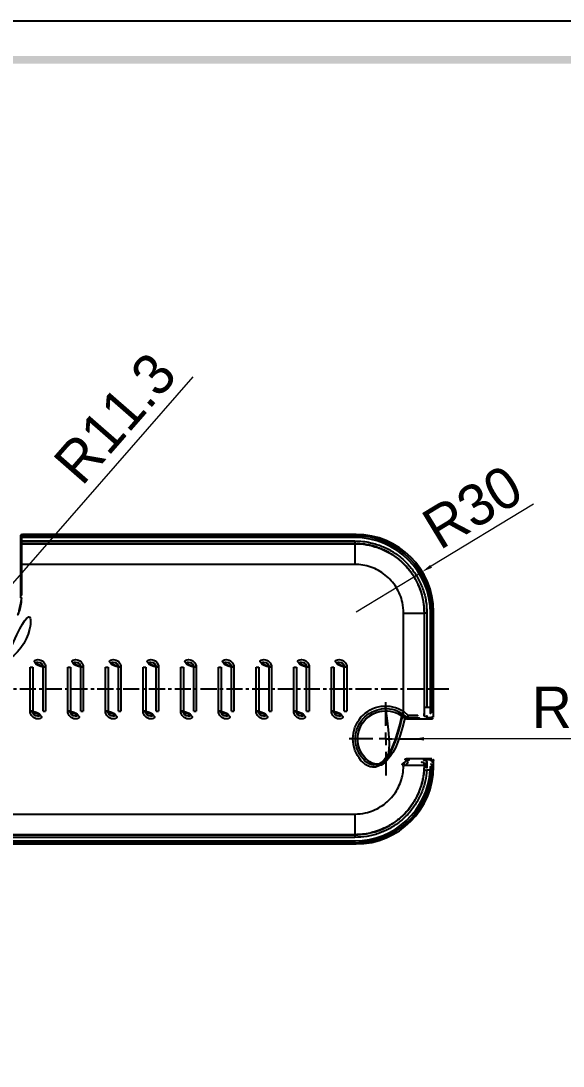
# Model space of a CAD drawing. Extents: x 16296660632 to 16296674943, y -37409619871 to -37409617133.
# Drawn here: x 16296674325.2 to 16296674535.2, y -37409617538.3 to -37409617133.1 of the extents above; entities that cross this region are included whole.
import ezdxf

# ---------------------------------------------------------------- set-up
doc = ezdxf.new("R2010")
doc.units = 0
doc.header["$LTSCALE"] = 10
doc.header["$MEASUREMENT"] = 0
doc.header["$PDMODE"] = 3
doc.header["$PDSIZE"] = -10
doc.linetypes.add('CENTER', pattern=[2, 1.25, -0.25, 0.25, -0.25])
doc.layers.get('0').update_dxf_attribs({"linetype": 'CONTINUOUS'})
doc.layers.get('DEFPOINTS').update_dxf_attribs({"linetype": 'CONTINUOUS'})
doc.layers.add('BORDER', color=7, linetype='CONTINUOUS')
doc.styles.add('Daelim Dimension', font='\x7f\x7f\x7f\x7f.TTF')
doc.dimstyles.new('DEFAULT', dxfattribs={"dimscale": 2, "dimtxt": 2, "dimasz": 2, "dimexe": 0, "dimexo": 2, "dimgap": 1, "dimtad": 1, "dimdec": 1, "dimzin": 9, "dimdsep": 46, "dimtxsty": 'Daelim Dimension', "dimcen": 0.5, "dimclrd": 252, "dimclre": 252, "dimclrt": 3, "dimadec": 1, "dimazin": 0, "dimtfac": 1, "dimtdec": 1, "dimtix": 1, "dimtmove": 0, "dimatfit": 3, "dimfxl": 0, "dimtolj": 1, "dimtzin": 1, "dimlwd": 9, "dimlwe": 9, "dimarcsym": 0})

# ---------------------------------------------------------------- blocks, each defined once
blk = doc.blocks.new('*D13')
at = {"color": 5, "lineweight": 9, "ltscale": 0.5}
for p, q in [((16296674391.769091, -37409617271.097847), (16296674320.061729, -37409617353.199654)), ((16296674310.029961, -37409617364.685577), (16296674317.43045, -37409617356.212341))]:
    blk.add_line(p, q, dxfattribs=at)
at = {"color": 5, "ltscale": 0.5}
blk.add_solid([(16296674319.55961, -37409617352.761101), (16296674320.563841, -37409617353.638191), (16296674317.43045, -37409617356.212341)], dxfattribs=at)
at = {"layer": 'DEFPOINTS', "color": 0, "ltscale": 0.5}
for p in [(16296674317.43045, -37409617356.212341), (16296674310.029961, -37409617364.685577)]:
    blk.add_point(p, dxfattribs=at)
at = {"color": 7, "ltscale": 0.5, "insert": (16296674336.7803, -37409617303.284439), "char_height": 16, "attachment_point": 1, "rotation": 48.86616983, "style": 'Daelim Dimension'}
blk.add_mtext('\\A1;R11.3', dxfattribs=at)
blk = doc.blocks.new('*D14')
at = {"color": 5, "lineweight": 9, "ltscale": 0.5}
for p, q in [((16296674466.506321, -37409617411.392822), (16296674477.37159, -37409617411.392822)), ((16296674584.1726, -37409617411.392822), (16296674481.37159, -37409617411.392822))]:
    blk.add_line(p, q, dxfattribs=at)
at = {"color": 5, "ltscale": 0.5}
blk.add_solid([(16296674481.37159, -37409617410.726158), (16296674481.37159, -37409617412.059486), (16296674477.37159, -37409617411.392822)], dxfattribs=at)
at = {"layer": 'DEFPOINTS', "color": 0, "ltscale": 0.5}
for p in [(16296674466.506321, -37409617411.392822), (16296674477.37159, -37409617411.392822)]:
    blk.add_point(p, dxfattribs=at)
at = {"color": 7, "ltscale": 0.5, "insert": (16296674523.1168, -37409617391.149612), "char_height": 16, "attachment_point": 1, "style": 'Daelim Dimension'}
blk.add_mtext('\\A1;R10.9', dxfattribs=at)
blk = doc.blocks.new('*D15')
at = {"color": 5, "lineweight": 9, "ltscale": 0.5}
for p, q in [((16296674523.71788, -37409617320.474297), (16296674484.083811, -37409617344.530533)), ((16296674455.02211, -37409617362.169777), (16296674480.664379, -37409617346.605988))]:
    blk.add_line(p, q, dxfattribs=at)
at = {"color": 5, "ltscale": 0.5}
blk.add_solid([(16296674483.7379, -37409617343.960632), (16296674484.42971, -37409617345.100433), (16296674480.664379, -37409617346.605988)], dxfattribs=at)
at = {"layer": 'DEFPOINTS', "color": 0, "ltscale": 0.5}
for p in [(16296674480.664379, -37409617346.605988), (16296674455.02211, -37409617362.169777)]:
    blk.add_point(p, dxfattribs=at)
at = {"color": 7, "ltscale": 0.5, "insert": (16296674479.125191, -37409617324.797173), "char_height": 16, "attachment_point": 1, "rotation": 31.256005, "style": 'Daelim Dimension'}
blk.add_mtext('\\A1;R30', dxfattribs=at)
blk = doc.blocks.new('SW_CENTERMARKSYMBOL_0')
at = {"layer": 'BORDER', "color": 0}
for p, q in [((0, 1.67), (0, 4.74)), ((-1.67, 0), (-4.74, 0)), ((0, 0), (-0.83, 0)), ((0, 0), (0, 0.83)), ((0, 0), (0, -0.83)), ((0, 0), (0.83, 0)), ((1.67, 0), (4.74, 0)), ((0, -1.67), (0, -4.74))]:
    blk.add_line(p, q, dxfattribs=at)

msp = doc.modelspace()

# ---------------------------------------------------------------- linework, layer by layer
at = {"color": 7, "linetype": 'Continuous', "lineweight": 25}
for p, q in [((16296674326.57061, -37409617332.174347), (16296674326.565701, -37409617332.174408)), ((16296674455.02212, -37409617332.174347), (16296674326.57061, -37409617332.174347)), ((16296674454.5229, -37409617332.673553), (16296674455.02212, -37409617332.174347)), ((16296674325.179979, -37409617332.873543), (16296674325.179979, -37409617332.414307)), ((16296674325.179979, -37409617333.373459), (16296674325.179979, -37409617332.873543)), ((16296674325.179979, -37409617334.702881), (16296674325.179979, -37409617333.373459)), ((16296674325.379971, -37409617333.373459), (16296674325.179979, -37409617333.373459)), ((16296674325.379971, -37409617334.702881), (16296674325.179979, -37409617334.702881)), ((16296674325.179979, -37409617335.502747), (16296674325.179979, -37409617334.702881)), ((16296674325.179979, -37409617335.557861), (16296674325.179979, -37409617335.502747)), ((16296674325.179979, -37409617343.756622), (16296674325.179979, -37409617335.557861)), ((16296674325.379971, -37409617332.214317), (16296674325.379971, -37409617332.673553)), ((16296674325.379971, -37409617332.673553), (16296674325.379971, -37409617333.373459)), ((16296674325.379971, -37409617332.673553), (16296674454.5229, -37409617332.673553)), ((16296674325.379971, -37409617333.373459), (16296674325.379971, -37409617334.702881)), ((16296674454.5229, -37409617333.373459), (16296674325.379971, -37409617333.373459)), ((16296674325.379971, -37409617334.702881), (16296674454.510889, -37409617334.702881)), ((16296674325.379971, -37409617334.702881), (16296674325.379971, -37409617335.702728)), ((16296674454.510889, -37409617335.702728), (16296674325.379971, -37409617335.702728)), ((16296674325.379971, -37409617335.702728), (16296674325.379971, -37409617335.757812)), ((16296674325.379971, -37409617335.757812), (16296674454.510889, -37409617335.757812)), ((16296674325.379971, -37409617335.757812), (16296674325.379971, -37409617343.756622)), ((16296674454.510889, -37409617334.702881), (16296674454.510889, -37409617335.702728)), ((16296674454.510889, -37409617335.757812), (16296674454.510889, -37409617335.702728)), ((16296674454.510889, -37409617335.757812), (16296674454.510889, -37409617343.756622)), ((16296674454.5229, -37409617332.673553), (16296674454.5229, -37409617333.373459)), ((16296674325.079969, -37409617338.951874), (16296674325.179979, -37409617338.951874)), ((16296674325.079969, -37409617342.661324), (16296674325.179979, -37409617342.661324)), ((16296674325.379971, -37409617343.756622), (16296674325.179979, -37409617343.756622)), ((16296674325.179979, -37409617353.488342), (16296674325.179979, -37409617343.756622)), ((16296674454.510889, -37409617343.756622), (16296674325.379971, -37409617343.756622)), ((16296674325.379971, -37409617343.756622), (16296674325.379971, -37409617353.488342)), ((16296674325.379971, -37409617353.488342), (16296674325.179979, -37409617353.488342)), ((16296674325.179979, -37409617356.754242), (16296674325.179979, -37409617353.488342)), ((16296674473.435289, -37409617362.681), (16296674481.434071, -37409617362.681)), ((16296674473.435289, -37409617400.726929), (16296674473.435289, -37409617362.681)), ((16296674481.434071, -37409617362.681), (16296674481.48917, -37409617362.681)), ((16296674481.434071, -37409617362.681), (16296674481.434071, -37409617402.21524)), ((16296674482.489019, -37409617362.681), (16296674481.48917, -37409617362.681)), ((16296674481.48917, -37409617399.212044), (16296674481.48917, -37409617362.681)), ((16296674482.489019, -37409617362.681), (16296674482.489019, -37409617399.212044)), ((16296674483.818439, -37409617399.212044), (16296674483.818439, -37409617362.668983)), ((16296674484.51833, -37409617362.668983), (16296674483.818439, -37409617362.668983)), ((16296674485.01755, -37409617362.169769), (16296674484.51833, -37409617362.668983)), ((16296674484.51833, -37409617362.668983), (16296674484.51833, -37409617399.212044)), ((16296674485.01755, -37409617402.954163), (16296674485.01755, -37409617362.169769)), ((16296674328.753071, -37409617400.661903), (16296674328.753071, -37409617383.661911)), ((16296674328.753071, -37409617383.661911), (16296674329.753059, -37409617383.661911)), ((16296674329.753059, -37409617383.661911), (16296674329.753059, -37409617400.661903)), ((16296674334.753071, -37409617383.661911), (16296674333.753071, -37409617383.661911)), ((16296674333.753071, -37409617400.661903), (16296674333.753071, -37409617383.661911)), ((16296674334.753071, -37409617383.661911), (16296674334.753071, -37409617400.661903)), ((16296674343.342831, -37409617400.661903), (16296674343.342831, -37409617383.661911)), ((16296674343.342831, -37409617383.661911), (16296674344.342831, -37409617383.661911)), ((16296674344.342831, -37409617383.661911), (16296674344.342831, -37409617400.661903)), ((16296674349.342831, -37409617383.661911), (16296674348.342831, -37409617383.661911)), ((16296674348.342831, -37409617400.661903), (16296674348.342831, -37409617383.661911)), ((16296674349.342831, -37409617383.661911), (16296674349.342831, -37409617400.661903)), ((16296674357.93261, -37409617400.661903), (16296674357.93261, -37409617383.661911)), ((16296674357.93261, -37409617383.661911), (16296674358.9326, -37409617383.661911)), ((16296674358.9326, -37409617383.661911), (16296674358.9326, -37409617400.661903)), ((16296674363.93261, -37409617383.661911), (16296674362.93261, -37409617383.661911)), ((16296674362.93261, -37409617400.661903), (16296674362.93261, -37409617383.661911)), ((16296674363.93261, -37409617383.661911), (16296674363.93261, -37409617400.661903)), ((16296674372.522381, -37409617400.661903), (16296674372.522381, -37409617383.661911)), ((16296674372.522381, -37409617383.661911), (16296674373.522381, -37409617383.661911)), ((16296674373.522381, -37409617383.661911), (16296674373.522381, -37409617400.661903)), ((16296674378.522381, -37409617383.661911), (16296674377.522381, -37409617383.661911)), ((16296674377.522381, -37409617400.661903), (16296674377.522381, -37409617383.661911)), ((16296674378.522381, -37409617383.661911), (16296674378.522381, -37409617400.661903)), ((16296674387.11215, -37409617400.661903), (16296674387.11215, -37409617383.661911)), ((16296674387.11215, -37409617383.661911), (16296674388.11215, -37409617383.661911)), ((16296674388.11215, -37409617383.661911), (16296674388.11215, -37409617400.661903)), ((16296674393.11215, -37409617383.661911), (16296674392.11215, -37409617383.661911)), ((16296674392.11215, -37409617400.661903), (16296674392.11215, -37409617383.661911)), ((16296674393.11215, -37409617383.661911), (16296674393.11215, -37409617400.661903)), ((16296674401.70192, -37409617400.661903), (16296674401.70192, -37409617383.661911)), ((16296674401.70192, -37409617383.661911), (16296674402.70192, -37409617383.661911)), ((16296674402.70192, -37409617383.661911), (16296674402.70192, -37409617400.661903)), ((16296674407.70192, -37409617383.661911), (16296674406.70192, -37409617383.661911)), ((16296674406.70192, -37409617400.661903), (16296674406.70192, -37409617383.661911)), ((16296674407.70192, -37409617383.661911), (16296674407.70192, -37409617400.661903)), ((16296674416.291691, -37409617400.661903), (16296674416.291691, -37409617383.661911)), ((16296674416.291691, -37409617383.661911), (16296674417.291691, -37409617383.661911)), ((16296674417.291691, -37409617383.661911), (16296674417.291691, -37409617400.661903)), ((16296674422.291691, -37409617383.661911), (16296674421.291691, -37409617383.661911)), ((16296674421.291691, -37409617400.661903), (16296674421.291691, -37409617383.661911)), ((16296674422.291691, -37409617383.661911), (16296674422.291691, -37409617400.661903)), ((16296674430.88146, -37409617400.661903), (16296674430.88146, -37409617383.661911)), ((16296674430.88146, -37409617383.661911), (16296674431.88146, -37409617383.661911)), ((16296674431.88146, -37409617383.661911), (16296674431.88146, -37409617400.661903)), ((16296674436.88146, -37409617383.661911), (16296674435.88147, -37409617383.661911)), ((16296674435.88147, -37409617400.661903), (16296674435.88147, -37409617383.661911)), ((16296674436.88146, -37409617383.661911), (16296674436.88146, -37409617400.661903)), ((16296674445.471239, -37409617400.661903), (16296674445.471239, -37409617383.661911)), ((16296674445.471239, -37409617383.661911), (16296674446.471239, -37409617383.661911)), ((16296674446.471239, -37409617383.661911), (16296674446.471239, -37409617400.661903)), ((16296674451.471239, -37409617383.661911), (16296674450.471239, -37409617383.661911)), ((16296674450.471239, -37409617400.661903), (16296674450.471239, -37409617383.661911)), ((16296674451.471239, -37409617383.661911), (16296674451.471239, -37409617400.661903)), ((16296674329.753059, -37409617400.661903), (16296674328.753071, -37409617400.661903)), ((16296674333.753071, -37409617400.661903), (16296674334.753071, -37409617400.661903)), ((16296674344.342831, -37409617400.661903), (16296674343.342831, -37409617400.661903)), ((16296674348.342831, -37409617400.661903), (16296674349.342831, -37409617400.661903)), ((16296674358.9326, -37409617400.661903), (16296674357.93261, -37409617400.661903)), ((16296674362.93261, -37409617400.661903), (16296674363.93261, -37409617400.661903)), ((16296674373.522381, -37409617400.661903), (16296674372.522381, -37409617400.661903)), ((16296674377.522381, -37409617400.661903), (16296674378.522381, -37409617400.661903)), ((16296674388.11215, -37409617400.661903), (16296674387.11215, -37409617400.661903)), ((16296674392.11215, -37409617400.661903), (16296674393.11215, -37409617400.661903)), ((16296674402.70192, -37409617400.661903), (16296674401.70192, -37409617400.661903)), ((16296674406.70192, -37409617400.661903), (16296674407.70192, -37409617400.661903)), ((16296674417.291691, -37409617400.661903), (16296674416.291691, -37409617400.661903)), ((16296674421.291691, -37409617400.661903), (16296674422.291691, -37409617400.661903)), ((16296674431.88146, -37409617400.661903), (16296674430.88146, -37409617400.661903)), ((16296674435.88147, -37409617400.661903), (16296674436.88146, -37409617400.661903)), ((16296674446.471239, -37409617400.661903), (16296674445.471239, -37409617400.661903)), ((16296674450.471239, -37409617400.661903), (16296674451.471239, -37409617400.661903)), ((16296674473.435289, -37409617400.726929), (16296674475.25613, -37409617402.365479)), ((16296674482.489019, -37409617399.212044), (16296674481.48917, -37409617399.212044)), ((16296674483.818439, -37409617399.212044), (16296674482.489019, -37409617399.212044)), ((16296674484.51833, -37409617399.212044), (16296674483.818439, -37409617399.212044)), ((16296674474.77956, -37409617403.073563), (16296674472.89126, -37409617401.564362)), ((16296674474.53137, -37409617403.654053), (16296674484.31765, -37409617403.654053)), ((16296674481.434071, -37409617402.21524), (16296674481.437719, -37409617402.211578)), ((16296674482.437571, -37409617403.211441), (16296674482.43391, -37409617403.215088)), ((16296674483.875031, -37409617403.211441), (16296674482.437571, -37409617403.211441)), ((16296674484.31765, -37409617403.654053), (16296674483.875031, -37409617403.211441)), ((16296674484.57493, -37409617402.511543), (16296674485.01755, -37409617402.954163)), ((16296674472.887039, -37409617421.22406), (16296674473.44733, -37409617420.838097)), ((16296674484.31765, -37409617419.131622), (16296674474.53137, -37409617419.131622)), ((16296674481.434071, -37409617420.570427), (16296674481.434071, -37409617421.642838)), ((16296674481.437719, -37409617420.574074), (16296674481.434071, -37409617420.570427)), ((16296674482.43391, -37409617419.570557), (16296674482.437571, -37409617419.574219)), ((16296674483.875031, -37409617419.574219), (16296674482.437571, -37409617419.574219)), ((16296674483.875031, -37409617419.574219), (16296674484.31765, -37409617419.131622)), ((16296674485.01755, -37409617419.831512), (16296674484.57493, -37409617420.274117)), ((16296674485.01755, -37409617422.154053), (16296674485.01755, -37409617419.831512)), ((16296674473.971649, -37409617421.642838), (16296674473.4307, -37409617422.061707)), ((16296674473.971649, -37409617421.642838), (16296674481.434071, -37409617421.642838)), ((16296674481.434071, -37409617421.642838), (16296674481.476879, -37409617421.642838)), ((16296674483.75555, -37409617423.573608), (16296674482.4226, -37409617423.573608)), ((16296674484.528931, -37409617421.665451), (16296674485.01755, -37409617422.154053)), ((16296674238.553619, -37409617440.56723), (16296674454.510889, -37409617440.56723)), ((16296674454.510889, -37409617440.56723), (16296674454.510889, -37409617448.56601)), ((16296674454.510889, -37409617448.56601), (16296674238.553619, -37409617448.56601)), ((16296674238.553619, -37409617448.621117), (16296674454.510889, -37409617448.621117)), ((16296674454.510889, -37409617449.620972), (16296674238.553619, -37409617449.620972)), ((16296674454.510889, -37409617448.56601), (16296674454.510889, -37409617448.621117)), ((16296674454.510889, -37409617448.621117), (16296674454.510889, -37409617449.620972)), ((16296674165.03783, -37409617452.149483), (16296674455.02212, -37409617452.149483)), ((16296674165.53706, -37409617450.950378), (16296674454.5229, -37409617450.950378)), ((16296674454.5229, -37409617451.650269), (16296674165.53706, -37409617451.650269)), ((16296674454.5229, -37409617451.650269), (16296674454.5229, -37409617450.950378)), ((16296674455.02212, -37409617452.149483), (16296674454.5229, -37409617451.650269))]:
    msp.add_line(p, q, dxfattribs=at)
at = {"color": 1, "linetype": 'CENTER', "ltscale": 0.5}
msp.add_line((16296674491.01755, -37409617392.157471), (16296674129.0424, -37409617392.157471), dxfattribs=at)
at = {"color": 2}
msp.add_lwpolyline([(16296673792.47961, -37409617133.107803), (16296674942.83956, -37409617133.107803), (16296674942.83956, -37409617943.398079), (16296673792.47961, -37409617943.398079)], close=True, dxfattribs=at)
at = {"ltscale": 0.5}
msp.add_lwpolyline([(16296673792.47961, -37409617133.107803), (16296674942.83956, -37409617133.107803), (16296674942.83956, -37409617943.398079), (16296673792.47961, -37409617943.398079)], close=True, dxfattribs=at)
at = {"color": 7, "linetype": 'Continuous', "lineweight": 25, "flags": 128}
for points in [[(16296674473.435289, -37409617400.726929), (16296674473.3325, -37409617400.885132), (16296674473.23341, -37409617401.037659), (16296674473.141569, -37409617401.179047), (16296674473.06028, -37409617401.304169), (16296674472.99247, -37409617401.408569), (16296674472.94055, -37409617401.488487), (16296674472.906401, -37409617401.541054), (16296674472.89126, -37409617401.564362)], [(16296674473.4307, -37409617422.061707), (16296674473.327999, -37409617421.903473), (16296674473.22897, -37409617421.750893), (16296674473.13718, -37409617421.609467), (16296674473.05595, -37409617421.484306), (16296674472.988171, -37409617421.379883), (16296674472.936291, -37409617421.299957), (16296674472.90218, -37409617421.247383), (16296674472.887039, -37409617421.22406)], [(16296674484.528931, -37409617421.665451), (16296674484.5138, -37409617421.587173), (16296674484.47282, -37409617421.511871), (16296674484.407551, -37409617421.442337), (16296674484.320459, -37409617421.381264), (16296674484.214809, -37409617421.330872), (16296674484.094601, -37409617421.293121), (16296674483.964371, -37409617421.26944), (16296674483.829041, -37409617421.260681)], [(16296674481.425131, -37409617423.504761), (16296674481.447241, -37409617423.506302), (16296674481.506001, -37409617423.510353), (16296674481.599199, -37409617423.516777), (16296674481.72336, -37409617423.525337), (16296674481.873791, -37409617423.535744), (16296674482.044849, -37409617423.547546), (16296674482.23012, -37409617423.560333), (16296674482.4226, -37409617423.573608)], [(16296674484.45393, -37409617423.619453), (16296674484.43832, -37409617423.618439), (16296674484.397091, -37409617423.615707), (16296674484.331791, -37409617423.61142), (16296674484.24486, -37409617423.605728), (16296674484.139561, -37409617423.598824), (16296674484.019859, -37409617423.590973), (16296674483.89023, -37409617423.582458), (16296674483.75555, -37409617423.573608)]]:
    msp.add_lwpolyline(points, dxfattribs=at)
at = {"color": 7, "linetype": 'Continuous', "lineweight": 25}
for centre, radius, start, end in [((16296674325.379971, -37409617332.414337), 0.199987, 89.99643009, 179.99533726), ((16296674325.379971, -37409617332.873543), 0.199987, 89.99643009, 179.99533726), ((16296674325.379971, -37409617335.502724), 0.199987, 180.00466274, 270.00356991), ((16296674325.379971, -37409617335.557831), 0.199987, 180.00466274, 270.00356991), ((16296674310.02998, -37409617364.685577), 19, 298.53873209, 36.10913402), ((16296674331.753071, -37409617383.661911), 3, 0, 180), ((16296674346.342831, -37409617383.661911), 3, 0, 180), ((16296674360.93261, -37409617383.661911), 3, 0, 180), ((16296674375.522381, -37409617383.661911), 3, 0, 180), ((16296674390.11215, -37409617383.661911), 3, 0, 180), ((16296674404.70192, -37409617383.661911), 3, 0, 180), ((16296674419.291691, -37409617383.661911), 3, 0, 180), ((16296674433.88146, -37409617383.661911), 3, 0, 180), ((16296674448.471239, -37409617383.661911), 3, 0, 180), ((16296674331.753071, -37409617383.661911), 2, 0, 180), ((16296674346.342831, -37409617383.661911), 2, 0, 180), ((16296674360.93261, -37409617383.661911), 2, 0, 180), ((16296674375.522381, -37409617383.661911), 2, 0, 180), ((16296674390.11215, -37409617383.661911), 2, 0, 180), ((16296674404.70192, -37409617383.661911), 2, 0, 180), ((16296674419.291691, -37409617383.661911), 2, 0, 180), ((16296674433.88146, -37409617383.661911), 2, 0, 180), ((16296674448.471239, -37409617383.661911), 2, 0, 180), ((16296674331.753071, -37409617400.661903), 3, 180, 0), ((16296674331.753071, -37409617400.661903), 2, 180, 0), ((16296674346.342831, -37409617400.661903), 3, 180, 0), ((16296674346.342831, -37409617400.661903), 2, 180, 0), ((16296674360.93261, -37409617400.661903), 3, 180, 0), ((16296674360.93261, -37409617400.661903), 2, 180, 0), ((16296674375.522381, -37409617400.661903), 3, 180, 0), ((16296674375.522381, -37409617400.661903), 2, 180, 0), ((16296674390.11215, -37409617400.661903), 3, 180, 0), ((16296674390.11215, -37409617400.661903), 2, 180, 0), ((16296674404.70192, -37409617400.661903), 3, 180, 0), ((16296674404.70192, -37409617400.661903), 2, 180, 0), ((16296674419.291691, -37409617400.661903), 3, 180, 0), ((16296674419.291691, -37409617400.661903), 2, 180, 0), ((16296674433.88146, -37409617400.661903), 3, 180, 0), ((16296674433.88146, -37409617400.661903), 2, 180, 0), ((16296674448.471239, -37409617400.661903), 3, 180, 0), ((16296674448.471239, -37409617400.661903), 2, 180, 0), ((16296674466.506321, -37409617411.392822), 12.718965, 56.9908662, 302.98472425), ((16296674466.506321, -37409617411.392822), 11.720335, 56.9908662, 302.98472425), ((16296674466.506321, -37409617411.392822), 10.865265, 47.4389622, 312.5610378), ((16296674466.506321, -37409617411.392822), 10.864306, 90, 312.5610378), ((16296674466.506321, -37409617411.392822), 10.864306, 47.4389622, 90), ((16296674475.48497, -37409617402.366669), 0.998657, 225.0601712, 269.92896607), ((16296674476.214069, -37409617403.524628), 1.503747, 129.57091145, 162.54496562), ((16296674476.571489, -37409617402.591858), 1.334707, 170.23417043, 215.41458532), ((16296674482.434271, -37409617402.21489), 1.000206, 180.0203995, 269.97938194), ((16296674482.437929, -37409617402.211227), 1.000206, 180.02010808, 269.97938194), ((16296674483.874781, -37409617402.511292), 0.700148, 270.02098234, 359.97901766), ((16296674484.31765, -37409617402.954163), 0.7, 270, 0), ((16296674484.3174, -37409617402.953903), 0.700145, 270.02061806, 359.9796005), ((16296674477.860491, -37409617418.535889), 4.977568, 207.54978977, 218.6228522), ((16296674475.48497, -37409617420.419006), 0.998671, 90.07088822, 134.93884982), ((16296674476.214041, -37409617419.261078), 1.50372, 197.45411296, 230.42920087), ((16296674476.57148, -37409617420.193787), 1.334694, 144.58513496, 189.76611677), ((16296674482.434271, -37409617420.57077), 1.000209, 90.02076377, 179.9796005), ((16296674482.437929, -37409617420.574432), 1.000206, 90.02061806, 179.9796005), ((16296674482.34152, -37409617421.887627), 0.898624, 81.34595819, 164.19196652), ((16296674483.87479, -37409617420.274384), 0.700145, 0.0203995, 89.97938194), ((16296674484.31765, -37409617419.831512), 0.7, 0, 90), ((16296674484.3174, -37409617419.831757), 0.700145, 0.0203995, 89.97938194)]:
    msp.add_arc(centre, radius, start, end, dxfattribs=at)
at = {"color": 8, "linetype": 'Continuous', "lineweight": 25}
msp.add_arc((16296674309.756359, -37409617364.685577), 17.9, 30.49692841, 31.4820891, dxfattribs=at)
at = {"color": 7, "linetype": 'Continuous', "lineweight": 25}
for centre, major_axis, ratio, start_param, end_param in [((16296674328.179979, -37409617332.214317), (2.8, 0), 0.0174550649, 2.1831244873, 3.1415926536), ((16296674455.013189, -37409617362.178703), (21.219364, 21.219364), 0.9997096655, 5.497939437, 7.0684311773), ((16296674454.513969, -37409617362.677917), (21.219364, 21.219364), 0.9997096655, 5.497939437, 7.0684311773), ((16296674454.513969, -37409617362.677917), (20.72454, 20.72454), 0.9996954599, 5.497939437, 7.0684311773), ((16296674481.43681, -37409617399.212051), (0, 3), 0.0174550649, 3.1590459461, 4.7123889804), ((16296674483.87604, -37409617399.212051), (0, 4), 0.0144004286, 1.5707963268, 3.1241393611), ((16296674484.57593, -37409617399.212051), (0, 3.3), 0.0174550649, 1.5707963268, 3.1241393611), ((16296674473.43528, -37409617402.212509), (8, 0), 0.019636948, 4.9420069302, 6.2657320147), ((16296674473.43528, -37409617403.212357), (9, 0), 0.0174550649, 4.9420069302, 6.2657320147), ((16296674482.436649, -37409617399.212051), (0, 4), 0.0130912987, 3.1590459461, 4.7123889804), ((16296674473.43528, -37409617420.573151), (8, 0), 0.019636948, 0.0174532925, 1.341178377), ((16296674473.43528, -37409617419.573303), (9, 0), 0.0174550649, 0.0174532925, 1.341178377), ((16296674481.43681, -37409617423.573608), (0, 3), 0.0174550649, 5.411576886, 6.2657320147), ((16296674482.436649, -37409617423.573608), (0, 4), 0.0130912987, 5.411576886, 6.2657320147), ((16296674483.87604, -37409617423.573608), (0, 4), 0.0144004286, 0.0174532925, 0.9542318766), ((16296674484.57593, -37409617423.573608), (0, 3.3), 0.0174550649, 0.0174532925, 0.9542318766), ((16296674454.513969, -37409617421.645897), (20.72454, -20.72454), 0.9996954599, 5.497939437, 7.0029061158), ((16296674454.513969, -37409617421.645897), (21.219364, -21.219364), 0.9997096655, 5.497939437, 7.0029061158), ((16296674455.013189, -37409617422.145111), (21.219364, -21.219364), 0.9997096655, 5.497939437, 7.0684311773)]:
    msp.add_ellipse(centre, major_axis=major_axis, ratio=ratio, start_param=start_param, end_param=end_param, dxfattribs=at)
for points, knots in [([(16296674454.510889, -37409617334.702881), (16296674455.54335, -37409617334.736298), (16296674457.60828, -37409617334.803131), (16296674461.199751, -37409617335.424149), (16296674465.196751, -37409617336.683868), (16296674469.41223, -37409617338.841133), (16296674473.19795, -37409617341.686081), (16296674476.46315, -37409617345.116821), (16296674479.096189, -37409617349.056122), (16296674481.030109, -37409617353.374161), (16296674482.253929, -37409617357.961906), (16296674482.41066, -37409617361.107971), (16296674482.489019, -37409617362.681)], [0, 0, 0, 0, 0.07052211593, 0.14104383467, 0.24836003035, 0.35567633755, 0.46306916573, 0.57046224238, 0.67784267359, 0.78522336341, 0.89261151243, 1, 1, 1, 1]), ([(16296674481.48917, -37409617362.681), (16296674481.48917, -37409617362.680969), (16296674481.48917, -37409617361.16571), (16296674481.2274, -37409617358.129791), (16296674480.091801, -37409617353.706909), (16296674478.215071, -37409617349.542938), (16296674475.679331, -37409617345.744476), (16296674472.53002, -37409617342.436363), (16296674468.879761, -37409617339.693153), (16296674464.81514, -37409617337.612823), (16296674461.273991, -37409617336.497421), (16296674457.827021, -37409617335.83786), (16296674455.83489, -37409617335.756668), (16296674454.510889, -37409617335.702728)], [0, 0, 0, 0, 0.00000140813, 0.10739165347, 0.21478156105, 0.32216508953, 0.42954832552, 0.53694175826, 0.64433479675, 0.75165505439, 0.85897535093, 0.90627301223, 1, 1, 1, 1]), ([(16296674454.510889, -37409617335.757812), (16296674454.51091, -37409617335.757812), (16296674456.022539, -37409617335.757812), (16296674459.051189, -37409617336.01889), (16296674463.4638, -37409617337.151283), (16296674467.61842, -37409617339.022987), (16296674471.409069, -37409617341.552254), (16296674474.710251, -37409617344.694603), (16296674477.449699, -37409617348.337593), (16296674479.528179, -37409617352.396423), (16296674480.740339, -37409617356.245529), (16296674481.337641, -37409617359.702087), (16296674481.40192, -37409617361.688019), (16296674481.434071, -37409617362.681)], [0, 0, 0, 0, 0.00000141097, 0.10735094512, 0.21470027737, 0.32205655759, 0.42941282389, 0.53679552256, 0.6441808181, 0.75160759396, 0.85903593313, 0.92951801366, 1, 1, 1, 1]), ([(16296674473.435289, -37409617362.681), (16296674473.347691, -37409617361.284409), (16296674473.19326, -37409617358.822243), (16296674472.08742, -37409617355.452393), (16296674470.637449, -37409617352.599403), (16296674468.70923, -37409617350.038643), (16296674466.389629, -37409617347.83017), (16296674463.72477, -37409617346.050079), (16296674460.80455, -37409617344.742683), (16296674457.702021, -37409617343.915527), (16296674455.5746, -37409617343.80957), (16296674454.510889, -37409617343.756622)], [0, 0, 0, 0, 0.1407985073, 0.2482235047, 0.3556463594, 0.463061385, 0.5704728752, 0.677855011, 0.785237415, 0.8926185098, 1, 1, 1, 1]), ([(16296674325.379971, -37409617353.488342), (16296674325.38245, -37409617353.621674), (16296674325.394819, -37409617354.288757), (16296674325.414961, -37409617355.371223), (16296674325.43154, -37409617356.311707), (16296674325.43881, -37409617356.723846)], [0, 0, 0, 0, 0.1230509485, 0.6156915051, 1, 1, 1, 1]), ([(16296674325.438259, -37409617356.725616), (16296674325.409611, -37409617357.514893), (16296674325.34804, -37409617359.211983), (16296674324.823231, -37409617361.309479), (16296674324.313801, -37409617362.681267), (16296674324.0233, -37409617363.330887), (16296674323.989281, -37409617363.402649), (16296674323.974001, -37409617363.434891)], [0, 0, 0, 0, 0.2682339371, 0.576751178, 0.7680721651, 0.8957917384, 1, 1, 1, 1]), ([(16296674325.179979, -37409617356.754242), (16296674325.18103, -37409617356.75177), (16296674325.18314, -37409617356.746803), (16296674325.199921, -37409617356.739777), (16296674325.22571, -37409617356.733551), (16296674325.26009, -37409617356.728416), (16296674325.30093, -37409617356.724701), (16296674325.34605, -37409617356.72261), (16296674325.393221, -37409617356.722137), (16296674325.423611, -37409617356.723267), (16296674325.43881, -37409617356.723846)], [0, 0, 0, 0, 0.1250054773, 0.2500032372, 0.3750043481, 0.5000016817, 0.624999568, 0.7499986213, 0.8749973984, 1, 1, 1, 1]), ([(16296674473.85532, -37409617403.389954), (16296674474.01236, -37409617403.336411), (16296674474.323139, -37409617403.230469), (16296674474.6285, -37409617403.125488), (16296674474.77956, -37409617403.073563)], [0, 0, 0, 0, 0.5053036154, 1, 1, 1, 1]), ([(16296674473.85532, -37409617403.389954), (16296674473.955509, -37409617403.464043), (16296674474.14312, -37409617403.602814), (16296674474.392811, -37409617403.651787), (16296674474.51581, -37409617403.653809), (16296674474.53137, -37409617403.654053)], [0, 0, 0, 0, 0.5002799814, 0.936750746, 1, 1, 1, 1]), ([(16296674475.48373, -37409617403.365334), (16296674475.328329, -37409617403.412956), (16296674475.014391, -37409617403.509193), (16296674474.693439, -37409617403.605438), (16296674474.53137, -37409617403.654053)], [0, 0, 0, 0, 0.4950069759, 1, 1, 1, 1]), ([(16296674473.44733, -37409617420.838097), (16296674473.75005, -37409617420.606049), (16296674474.21471, -37409617420.249847), (16296674474.63357, -37409617419.851067), (16296674474.77956, -37409617419.712097)], [0, 0, 0, 0, 0.6514675739, 1, 1, 1, 1]), ([(16296674474.53137, -37409617419.131622), (16296674474.40761, -37409617419.144997), (16296674474.175711, -37409617419.170097), (16296674473.958851, -37409617419.303391), (16296674473.86693, -37409617419.385353), (16296674473.85532, -37409617419.395721)], [0, 0, 0, 0, 0.4999495269, 0.9367862123, 1, 1, 1, 1]), ([(16296674474.77956, -37409617419.712097), (16296674474.6285, -37409617419.660172), (16296674474.323139, -37409617419.555183), (16296674474.01236, -37409617419.449249), (16296674473.85532, -37409617419.395721)], [0, 0, 0, 0, 0.4946966045, 1, 1, 1, 1]), ([(16296674475.25613, -37409617420.420197), (16296674475.115589, -37409617420.570953), (16296674474.71406, -37409617421.00177), (16296674474.264111, -37409617421.390289), (16296674473.971649, -37409617421.642838)], [0, 0, 0, 0, 0.3499948204, 1, 1, 1, 1]), ([(16296674474.53137, -37409617419.131622), (16296674474.693439, -37409617419.180206), (16296674475.014391, -37409617419.276459), (16296674475.328329, -37409617419.372704), (16296674475.48373, -37409617419.420349)], [0, 0, 0, 0, 0.5049927919, 1, 1, 1, 1]), ([(16296674482.47674, -37409617420.999237), (16296674482.478519, -37409617421.404419), (16296674482.48192, -37409617422.182861), (16296674482.44182, -37409617423.122879), (16296674482.4226, -37409617423.573608)], [0, 0, 0, 0, 0.5205185332, 1, 1, 1, 1]), ([(16296674481.434071, -37409617421.642838), (16296674481.434071, -37409617421.642853), (16296674481.434071, -37409617423.15448), (16296674481.173, -37409617426.183121), (16296674480.040621, -37409617430.595734), (16296674478.16889, -37409617434.750366), (16296674475.639629, -37409617438.541), (16296674472.497299, -37409617441.842194), (16296674468.8543, -37409617444.581627), (16296674464.79546, -37409617446.660133), (16296674460.946369, -37409617447.872276), (16296674457.489811, -37409617448.469566), (16296674455.50387, -37409617448.533867), (16296674454.510889, -37409617448.56601)], [0, 0, 0, 0, 0.000001411, 0.1073509407, 0.2147002789, 0.322056541, 0.4294128602, 0.5367955414, 0.6441808346, 0.7516076298, 0.8590360087, 0.9295180152, 1, 1, 1, 1]), ([(16296674454.510889, -37409617440.56723), (16296674455.90749, -37409617440.47963), (16296674458.36965, -37409617440.325203), (16296674461.73951, -37409617439.21936), (16296674464.59251, -37409617437.769386), (16296674467.153231, -37409617435.841187), (16296674469.361731, -37409617433.521553), (16296674471.14179, -37409617430.856796), (16296674472.42075, -37409617427.999908), (16296674473.22653, -37409617425.039833), (16296674473.36265, -37409617423.054413), (16296674473.4307, -37409617422.061707)], [0, 0, 0, 0, 0.14280637284, 0.25176337152, 0.36071802015, 0.46966499693, 0.5786081694, 0.68752165233, 0.79643518338, 0.89821852354, 1, 1, 1, 1]), ([(16296674454.510889, -37409617448.621117), (16296674454.51091, -37409617448.621117), (16296674456.02618, -37409617448.621117), (16296674459.062099, -37409617448.359337), (16296674463.48498, -37409617447.223717), (16296674467.64896, -37409617445.347023), (16296674471.44742, -37409617442.811279), (16296674474.755489, -37409617439.661957), (16296674477.498871, -37409617436.011673), (16296674479.578609, -37409617431.947144), (16296674480.69577, -37409617428.405762), (16296674481.235319, -37409617425.569206), (16296674481.36079, -37409617424.204529), (16296674481.425131, -37409617423.504761)], [0, 0, 0, 0, 0.00000147286, 0.11232851071, 0.22465515082, 0.33697518015, 0.44929470669, 0.56162504928, 0.67395495592, 0.78620879534, 0.89846259174, 0.94793455041, 1, 1, 1, 1]), ([(16296674482.4226, -37409617423.573608), (16296674482.261959, -37409617424.986794), (16296674481.92359, -37409617427.963287), (16296674480.497181, -37409617432.327881), (16296674478.35367, -37409617436.544373), (16296674475.505039, -37409617440.329826), (16296674472.075291, -37409617443.595093), (16296674468.13571, -37409617446.228127), (16296674463.817751, -37409617448.162048), (16296674459.229971, -37409617449.385857), (16296674456.08392, -37409617449.542603), (16296674454.510889, -37409617449.620972)], [0, 0, 0, 0, 0.1014749725, 0.2137348285, 0.3259947844, 0.4383347806, 0.5506750499, 0.6630021651, 0.7753294163, 0.8876645311, 1, 1, 1, 1]), ([(16296674481.425131, -37409617423.504761), (16296674481.44388, -37409617423.181061), (16296674481.48312, -37409617422.503166), (16296674481.476879, -37409617421.913651), (16296674481.476879, -37409617421.642838), (16296674481.476879, -37409617421.642838)], [0, 0, 0, 0, 0.477537713, 0.9999712514, 1, 1, 1, 1]), ([(16296674483.75555, -37409617423.573608), (16296674483.77354, -37409617423.197388), (16296674483.813101, -37409617422.370506), (16296674483.82342, -37409617421.652184), (16296674483.829041, -37409617421.260681)], [0, 0, 0, 0, 0.4550118851, 1, 1, 1, 1]), ([(16296674484.528931, -37409617421.665451), (16296674484.52322, -37409617421.996643), (16296674484.51273, -37409617422.605499), (16296674484.47234, -37409617423.30188), (16296674484.45393, -37409617423.619453)], [0, 0, 0, 0, 0.5439872686, 1, 1, 1, 1])]:
    msp.add_open_spline(points, degree=3, knots=knots, dxfattribs=at)
at = {"color": 5, "ltscale": 40}
msp.add_trace([(16296673807.603451, -37409617146.757797), (16296673807.603451, -37409617149.705467), (16296674927.715719, -37409617146.757797), (16296674927.715719, -37409617149.705467)], dxfattribs=at)

# ---------------------------------------------------------------- block references
at = {"color": 1, "linetype": 'CENTER', "xscale": 3, "yscale": 3, "zscale": 3}
msp.add_blockref('SW_CENTERMARKSYMBOL_0', (16296674466.506321, -37409617411.392822), dxfattribs=at)

# ---------------------------------------------------------------- dimensions: what is measured, and where the dimension line sits
at = {"color": 5, "ltscale": 0.5}
for center, mpoint, picture, middle in [((16296674310.029961, -37409617364.685577), (16296674317.43045, -37409617356.212341), '*D13', (16296674371.240219, -37409617294.602524)), ((16296674466.506321, -37409617411.392822), (16296674477.37159, -37409617411.392822), '*D14', (16296674552.644699, -37409617411.392822))]:
    dim = msp.add_radius_dim(center=center, mpoint=mpoint, dimstyle='DEFAULT', override={"dimtxt": 8, "dimclrd": 5, "dimclre": 5, "dimclrt": 7}, dxfattribs=at)
    dim.commit()
    dim.dimension.update_dxf_attribs({"geometry": picture, "text_midpoint": middle, "dimtype": 164})
dim = msp.add_radius_dim(center=(16296674455.02211, -37409617362.169777), mpoint=(16296674480.664379, -37409617346.605988), dimstyle='DEFAULT', override={"dimtxt": 8, "dimclrd": 5, "dimclre": 5, "dimclrt": 7}, dxfattribs=at)
dim.commit()
dim.dimension.update_dxf_attribs({"geometry": '*D15', "text_midpoint": (16296674500.047819, -37409617322.299744)})

doc.saveas('drawing.dxf')
